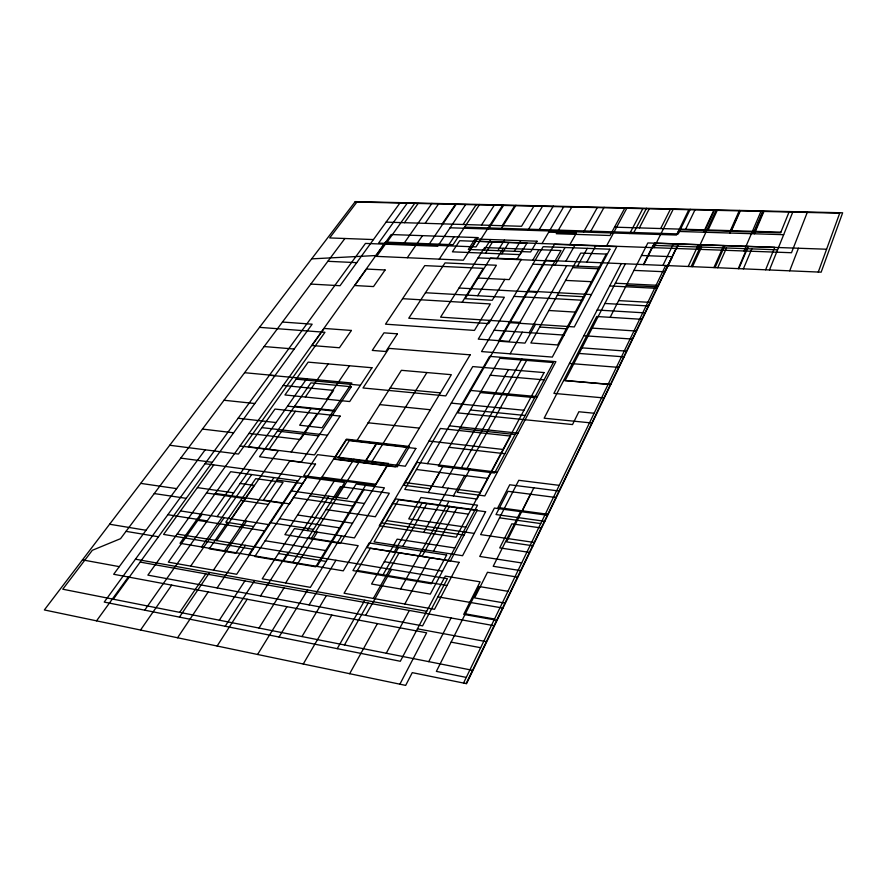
<?xml version="1.0" encoding="UTF-8"?>
<svg xmlns="http://www.w3.org/2000/svg" width="887" height="887" viewBox="0 0 887 887"><rect width="100%" height="100%" fill="white"/><g stroke="black" fill="none" stroke-linecap="round" stroke-linejoin="round"><path stroke-width="1.33" d="M818.269 272.054L839.712 213.19L354.966 201.992M789.707 270.834L798.444 248.227M807.248 212.436L791.503 252.728L479.623 241.275M769.472 269.97L792.767 212.104M765.625 269.803L774.739 247.307L654.639 243.093L643.862 264.581M789.242 211.572L780.627 232.804L680.262 229.777M743.373 268.85L751.81 248.892M754.405 233.78L763.929 211.439M743.993 250.988L760.968 211.372M738.272 268.628L747.774 246.364M753.906 232.006L762.887 210.962M738.849 268.65L748.306 246.464M754.748 231.352L763.252 211.428M717.727 267.752L726.486 247.983M713.902 267.586L723.748 245.522M730.101 231.285L739.403 210.419M730.001 233.037L739.869 210.884M715.044 267.63L724.834 245.644M731.509 230.653L740.301 210.895M691.139 266.61L701.251 244.812M708.148 229.955L717.239 210.363M692.514 266.665L701.584 247.085M688.201 266.488L698.391 244.624M704.965 230.52L714.6 209.853M697.98 249.291L716.097 210.33M703.535 232.217L713.78 210.286M466.118 683.578L677.103 246.209M678.522 244.014L466.562 683.666L412.267 672.634L405.669 685.396L44.35 609.946L355.255 201.604L842.65 212.791L821.151 272.176L545.217 260.357M685.629 229.29L694.998 209.842M463.535 683.057L665.649 265.523M662.933 265.401L673.466 243.748M690.219 209.299L678.245 233.913L464.633 227.161M688.833 209.709L676.482 235.044L450.086 227.793M520.591 511.611L493.205 566.294L520.614 570.618M530.393 494.203L506.532 541.89L533.02 545.804M522.354 510.823L533.852 487.828M653.996 247.673L673.166 209.343M660.704 228.536L670.384 209.277M643.397 264.57L653.043 245.344L777.589 249.812M610.156 317.335L647.854 242.938L826.584 249.225M428.743 661.647L451.051 617.962M625.368 263.794L565.152 380.523L610.821 384.448M639.361 227.904L649.295 208.789M621.277 263.616L553.909 393.385L603.914 397.941M633.861 232.516L646.501 208.29M399.893 684.187L426.647 632.808L113.68 574.277L205.185 449.798M629.748 233.547L642.82 208.645M386.266 653.231L409.306 610.456M606.553 245.932L626.81 208.268M624.736 208.223L610.023 235.498L556.282 233.725L571.86 207.004M404.794 604.036L429.962 557.735M433.51 551.193L457.093 507.796M586.828 262.142L595.731 245.843M453.379 495.9L464.588 475.521M422.046 556.349L449.509 506.322M470.077 468.857L457.215 492.274L484.801 495.911L555.894 361.652L489.591 356.374L427.445 463.635M577.47 266.167L587.305 248.349M400.602 589.012L448.933 501.321M466.44 469.556L526.59 360.41M349.655 673.699L377.396 623.594M590.831 231.152L604.102 207.314M423.731 532.377L448.301 488.216M461.406 467.793L521.822 358.947M442.391 487.451L508.451 369.591M529.14 332.669L566.682 265.679M535.504 324.343L525.004 343.114L498.405 341.162L554.508 244.324L616.809 246.619L574.288 326.926L509.16 322.602M565.862 261.244L574.964 245.078M583.546 232.072L597.306 207.591M373.36 598.448L399.106 552.856M402.742 546.403L426.891 503.639M365.666 615.356L391.533 569.443M569.875 244.59L576.406 233.07L548.72 232.172M382.596 575.552L398.496 547.512M344.455 644.96L368.172 603.06M510.114 353.802L522.332 332.193M554.996 265.169L565.052 247.506M337.237 648.652L364.823 600.222M394.26 551.958L422.312 502.585M443.334 465.586L430.195 488.715L403.707 485.222L417.112 462.371L497.363 472.194M428.277 492.551L439.708 472.405M546.015 260.401L457.77 412.876L572.514 424.563L578.845 411.756L594.135 413.242M303.254 664.008L331.838 615.079M542.001 243.559L563.677 206.815M532.732 260.201L538.93 249.679M489.413 320.373L478.259 339.122L509.105 341.384L561.016 250.544L484.612 247.562L440.584 317.147L519.959 322.391M301.99 636.556L326.372 595.554M539.307 229.522L553.288 206.15M407.732 447.491L451.35 374.691L401.39 370.311L356.397 441.482M309.086 604.912L335.94 560.274M504.825 279.383L492.252 300.272L465.187 298.686L490.522 258.017L521.334 259.337L509.205 279.605L478.06 278.03M516.833 259.525L523.13 249.059M387.442 465.553L340.298 543.421L284.893 534.661L346.44 439.132L409.495 446.494L397.354 466.795L333.745 458.834M514.327 251.298L520.813 240.632M341.639 535.914L310.383 587.36L262.23 578.812L294.395 528.597L354.434 537.899L384.404 487.828L356.142 484.047L347.061 498.738L291.546 490.954M527.953 230.287L542.5 206.327M279.017 637.021L307.623 589.988M366.375 484.047L315.739 566.804L254.824 556.515L307.379 476.186M317.014 566.416L363.858 489.779M477.638 295.715L496.387 265.246L445.019 262.907L408.752 318.222L488.704 323.6L504.359 297.245L425.461 292.732M257.585 654.473L286.956 606.686M533.919 206.128L521.545 226.285L386.089 222.138M501.887 253.859L508.861 242.539M496.897 258.671L503.306 248.293M371.653 462.027L426.902 372.551M364.812 462.726L377.252 442.724M497.906 250.644L504.492 240.044M259.004 628.051L284.006 587.937M462.171 302.256L483.315 268.351L424.751 265.612L385.501 324.176L474.445 330.419L490.367 303.953L402.587 298.686M364.235 462.959L376.443 443.345M311.082 538.808L359.146 462.016M285.625 582.97L317.358 532.156M292.854 562.336L340.42 486.597L389.304 493.227L375.356 516.744L326.006 509.559M335.508 497.119L344.666 482.506L204.997 463.713M340.464 480.599L353.968 459.167M502.186 225.697L514.793 205.684M485.499 253.194L492.573 241.94M501.454 228.325L515.946 205.296M484.08 250.09L490.744 239.545M307.19 530.581L328.911 496.188M260.512 595.942L288.164 552.39M283.319 561.327L334.998 479.867M502.574 205.396L476.031 246.896L378.572 243.105L407.233 203.201M488.46 229.023L503.539 205.418M468.702 252.496L475.887 241.319M217.138 646.024L247.163 599.246M225.187 626.255L254.669 580.519M481.497 225.065L494.325 205.207M219.333 620.201L244.89 580.907M248.67 554.885L297.5 480.776L230.653 471.707L180.017 543.299L343.269 570.851L358.193 545.671L308.266 537.788M479.59 204.465L453.091 244.69L385.457 242.096L147.874 575.131L422.589 625.867L447.392 578.668L177.167 534.063M300.959 476.663L236.696 574.277L168.33 562.136L202.136 514.283M463.103 224.5L476.142 204.786M439.265 259.137L454.077 236.774M217.127 587.926L245.455 545.339M177.566 637.764L208.201 591.951M465.664 204.542L437.712 246.253L365.455 243.415L104.222 602.073L400.325 661.27L445.274 576.106L480.111 581.828L463.701 614.392L496.676 620.235M179.462 617.108L209.642 572.47M224.444 550.794L273.928 477.583M291.202 452.015L317.169 413.608M326.893 399.217L349.5 365.766M213.468 570.153L246.519 521.168M442.225 223.857L455.486 204.309M179.717 612.363L205.795 573.889M428.576 245.045L456.173 204.332M311.027 408.608L299.673 425.228L322.059 427.767L351.862 383.029L269.426 375.245M231.241 518.795L254.137 485.411L240.189 483.459M216.705 540.593L278.263 450.762L240 445.995M407.299 257.729L422.489 235.654M227.416 522.432L209.31 548.82L235.742 553.288L283.064 482.406L255.7 478.658L225.786 522.177L253.593 526.534M190.683 566.106L224.123 517.698M425.139 223.336L438.577 203.921M201.582 546.935L251.664 474.556M269.171 449.277L295.471 411.269M305.328 397.032L328.245 363.903M217.127 516.611L249.69 469.8M140.534 630.036L171.712 585.121M404.394 242.816L431.936 203.367M144.714 610.167L306.702 378.771M404.472 222.704L418.132 203.445M385.945 243.393L377.352 255.456L311.659 258.871M385.59 244.213L414.672 203.367M113.303 599.213L312.169 324.187L282.454 322.036M213.712 464.988L163.596 534.417L253.139 549.297M96.55 620.845L128.316 577.005M399.926 203.023L340.031 285.714L310.838 284.073M344.899 238.492L120.543 538.675L92.326 550.295L62.755 589.212L472.516 670.306M356.929 202.036L329.665 237.927L373.46 239.568M614.525 227.161L780.859 232.139M678.245 231.44L783.676 234.689M641.489 255.478L672.413 256.709L664.773 271.766L633.95 270.38M478.093 257.862L554.952 261.166M532.876 264.182L600.322 267.175M572.669 267.619L598.403 268.783M327.857 261.299L356.74 262.652M565.573 280.403L591.496 281.689M615.345 283.219L658.586 285.381M626.377 285.326L657.478 286.889M609.679 285.947L656.779 288.342M527.421 291.08L591.429 294.562M459.022 288.009L537.167 292.278M557.313 295.271L583.469 296.724M618.627 300.615L650.016 302.367M513.961 296.38L582.659 300.272M604.901 303.465L648.652 305.971M597.184 310.018L644.949 312.878M548.876 310.494L575.242 312.102M641.844 319.309L596.718 316.504L544.141 418.198L591.829 422.988M592.183 328.112L636.556 331.062M539.695 327.026L566.305 328.811M583.846 335.718L632.309 339.078M494.092 330.23L564.065 335.098M580.564 347.748L626.488 351.141M259.503 327.358L324.952 332.281L238.437 454.055L169.739 445.263M579.122 353.447L624.115 356.862M569.454 363.448L618.66 367.373M264.149 346.54L294.185 349.023M563.633 380.49L610.389 384.514M490.267 375.212L544.086 379.869M469.888 390.38L537.367 396.644M480.355 392.564L534.65 397.631M244.59 372.706L274.959 375.567M296.114 379.17L360.421 385.268M390.08 388.085L440.462 392.863M283.186 385.457L333.567 390.391L300.383 439.542L248.97 433.421M451.283 403.119L523.94 410.26M367.994 422.777L419.34 428.111M470.398 409.994L525.171 415.482M379.581 404.583L430.35 409.739M294.639 406.246L335.474 410.57M287.554 406.124L333.246 410.969M224.001 400.248L254.724 403.518M449.354 425.815L518.03 433.166M459.776 428.598L515.048 434.541M238.104 418.254L276.057 422.556M429.009 441.05L503.018 449.465M449.088 447.303L504.858 453.723M261.853 427.612L327.503 435.229M277.398 431.06L318.666 435.872M202.458 429.075L233.525 432.778M559.231 485.344L518.762 480.31L479.745 556.448L521.678 562.935M416.413 469.489L487.972 478.448M559.01 491.01L509.726 484.779L497.962 507.519L547.789 514.272M556.293 497.54L507.996 491.309L496.01 514.549L544.84 521.301M404.66 482.517L480.111 492.374M180.748 458.113L212.159 462.282M321.981 477.095L376.099 484.291M547.323 515.247L494.392 508.051L480.61 534.595L534.207 542.445M276.932 480.067L302.789 483.592M499.536 517.831L540.726 523.574M392.32 503.528L468.48 514.15M541.192 527.953L511.843 523.818L499.736 547.9L529.417 552.368M309.918 495.811L364.468 503.494M293.375 497.585L352.893 506.078M197.38 487.617L233.658 492.839M465.875 527.144L408.741 518.884L420.937 497.518L477.528 505.202L430.306 594.124L371.575 584.012L397.176 539.152L454.82 547.966M215.286 493.438L282.687 503.251M140.711 483.382L176.635 488.626M206.471 492.984L245.433 498.671M386.555 520.569L474.246 533.409M240.754 500.39L268.351 504.448M381.598 522.909L464.067 535.083M154.249 493.571L186.059 498.317M297.566 514.992L352.538 523.208M279.549 518.718L339.577 527.843M269.914 522.643L313.554 529.373M180.538 510.934L269.326 524.705M167.865 514.693L207.214 520.891M196.404 520.126L264.481 530.881M517.487 577.093L487.484 572.281L474.6 597.905L504.947 603.082M265.135 540.748L325.684 550.55M384.304 561.704L442.502 571.161M109.611 524.239L146.022 530.271M507.941 591.307L479.102 586.518L436.371 671.392L466.263 677.402M278.44 553.499L326.139 561.427M126.021 531.346L158.507 536.79M357.394 570.463L446.981 585.487M437.845 596.84L503.007 608.083M465.342 613.848L494.525 619.026M135.445 559.198L426.702 611.287M140.19 562.092L494.048 625.69M82.458 559.885L119.29 566.638M417.455 628.828L486.342 641.645M451.106 642.133L480.643 647.71M459.1 562.347L434.508 609.302L344.067 593.248L370.345 548.299L459.1 562.347M485.599 511.721L462.57 555.705L374.059 541.946L398.718 499.758L485.599 511.721M477.273 510.136L450.43 560.839L367.074 547.656L395.669 498.915L477.273 510.136M553.288 362.539L494.613 473.015L438.344 466.107L499.935 358.281L553.288 362.539M606.264 254.081L557.679 344.954L530.847 342.981L580.741 253.072L606.264 254.081M446.66 555.04L431.337 583.746L352.948 570.574L369.18 542.944L446.66 555.04M544.064 372.573L456.173 537.212L379.27 525.758L472.738 366.586L544.064 372.573M609.912 249.214L552.324 357.084L481.552 351.574L543.143 246.686L609.912 249.214M510.579 436.071L476.984 499.048L404.76 489.413L440.384 428.465L510.579 436.071M470.143 354.833L445.751 395.901L363.005 387.974L388.972 348.38L470.143 354.833M415.87 448.445L405.326 466.218L338.257 457.869L349.301 440.651L415.87 448.445M537.023 241.209L530.637 251.952L468.325 249.458L475.077 238.991L537.023 241.209M407.222 446.937L395.292 466.85L333.922 459.167L346.373 439.83L407.222 446.937M526.911 243.204L520.048 254.613L452.414 251.83L459.699 240.721L526.911 243.204M388.329 463.435L375.134 485.211L303.72 475.698L317.557 454.643L388.329 463.435M477.882 237.605L463.358 260.201L375.6 256.332L391.134 234.545L477.882 237.605M315.517 464.134L289.539 503.86L263.483 500.068L289.861 460.852L315.517 464.134M397.398 333.834L385.801 351.507L372.263 350.409L383.971 332.847L397.398 333.834M340.12 416.081L314.53 454.92L248.36 446.682L274.97 409.062L340.12 416.081M371.975 367.739L349.7 401.545L284.949 394.959L308.166 362.14L371.975 367.739M351.319 386.743L301.236 462.083L259.536 456.75L310.893 382.862L351.319 386.743M351.407 330.452L339.422 347.759L311.98 345.531L324.176 328.445L351.407 330.452M385.102 269.981L373.505 286.579L354.778 285.536L366.519 269.06L385.102 269.981"/></g></svg>
